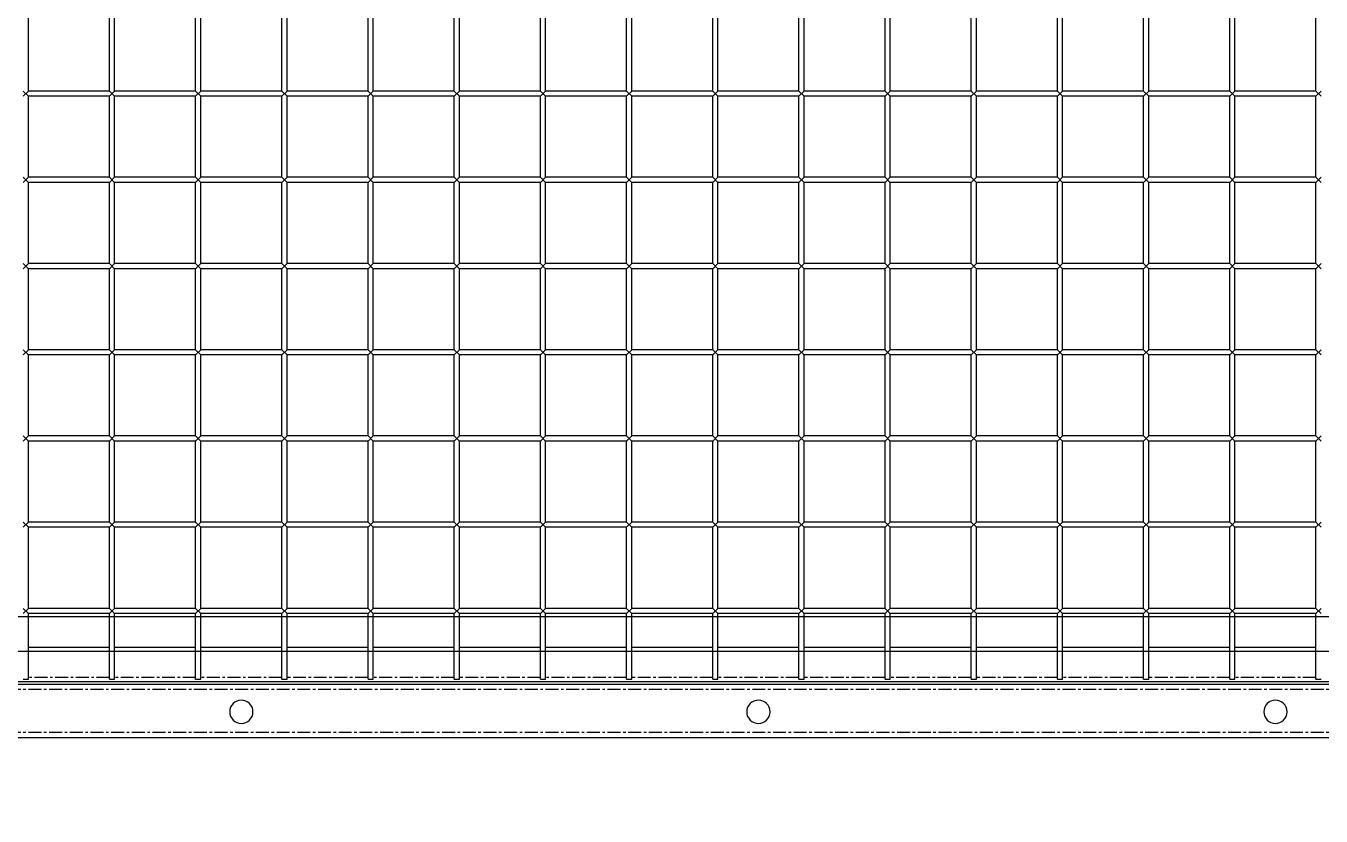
# Model space of a CAD drawing. Header units: millimetres. Extents: x -198529 to 244266, y -64 to 158464.
# Drawn here: x -147949 to -147198, y 94488 to 94946 of the extents above; entities that cross this region are included whole.
import ezdxf

# ---------------------------------------------------------------- set-up
doc = ezdxf.new("R2010")
doc.units = ezdxf.units.MM
doc.linetypes.add('CENTER', pattern=[12, 7.5, -1.5, 1.5, -1.5])
doc.layers.add('0-DCC', color=30, linetype='Continuous')
doc.layers.add('0-DCC-STRUC', color=180, linetype='Continuous')

# ---------------------------------------------------------------- blocks, each defined once
blk = doc.blocks.new('DCC2850x1800(右)')
at = {"color": 0, "linetype": 'Continuous'}
for p, q in [((63642.5, -74103.48), (63642.5, -74056.48)), ((63689.5, -74103.48), (63689.5, -74056.48)), ((63692.5, -74103.48), (63692.5, -74056.48)), ((63739.5, -74103.48), (63739.5, -74056.48)), ((63742.5, -74103.48), (63742.5, -74056.48)), ((63789.5, -74103.48), (63789.5, -74056.48)), ((63792.5, -74103.48), (63792.5, -74056.48)), ((63839.5, -74103.48), (63839.5, -74056.48)), ((63842.5, -74103.48), (63842.5, -74056.48)), ((63889.5, -74103.48), (63889.5, -74056.48)), ((63892.5, -74103.48), (63892.5, -74056.48)), ((63939.5, -74103.48), (63939.5, -74056.48)), ((63942.5, -74103.48), (63942.5, -74056.48)), ((63989.5, -74103.48), (63989.5, -74056.48)), ((63992.5, -74103.48), (63992.5, -74056.48)), ((64039.5, -74103.48), (64039.5, -74056.48)), ((64042.5, -74103.48), (64042.5, -74056.48)), ((64089.5, -74103.48), (64089.5, -74056.48)), ((64092.5, -74103.48), (64092.5, -74056.48)), ((64139.5, -74103.48), (64139.5, -74056.48)), ((64142.5, -74103.48), (64142.5, -74056.48)), ((64189.5, -74103.48), (64189.5, -74056.48)), ((64192.5, -74103.48), (64192.5, -74056.48)), ((64239.5, -74103.48), (64239.5, -74056.48)), ((64242.5, -74103.48), (64242.5, -74056.48)), ((64289.5, -74103.48), (64289.5, -74056.48)), ((64292.5, -74103.48), (64292.5, -74056.48)), ((64339.5, -74103.48), (64339.5, -74056.48)), ((64342.5, -74103.48), (64342.5, -74056.48)), ((64389.5, -74103.48), (64389.5, -74056.48)), ((63642.5, -74103.48), (63639.5, -74106.48)), ((63642.5, -74106.48), (63639.5, -74103.48)), ((63642.5, -74103.48), (63689.5, -74103.48)), ((63692.5, -74103.48), (63689.5, -74106.48)), ((63692.5, -74106.48), (63689.5, -74103.48)), ((63692.5, -74103.48), (63739.5, -74103.48)), ((63742.5, -74103.48), (63739.5, -74106.48)), ((63742.5, -74106.48), (63739.5, -74103.48)), ((63742.5, -74103.48), (63789.5, -74103.48)), ((63792.5, -74103.48), (63789.5, -74106.48)), ((63792.5, -74106.48), (63789.5, -74103.48)), ((63792.5, -74103.48), (63839.5, -74103.48)), ((63842.5, -74103.48), (63839.5, -74106.48)), ((63842.5, -74106.48), (63839.5, -74103.48)), ((63842.5, -74103.48), (63889.5, -74103.48)), ((63892.5, -74103.48), (63889.5, -74106.48)), ((63892.5, -74106.48), (63889.5, -74103.48)), ((63892.5, -74103.48), (63939.5, -74103.48)), ((63942.5, -74103.48), (63939.5, -74106.48)), ((63942.5, -74106.48), (63939.5, -74103.48)), ((63942.5, -74103.48), (63989.5, -74103.48)), ((63992.5, -74103.48), (63989.5, -74106.48)), ((63992.5, -74106.48), (63989.5, -74103.48)), ((63992.5, -74103.48), (64039.5, -74103.48)), ((64042.5, -74103.48), (64039.5, -74106.48)), ((64042.5, -74106.48), (64039.5, -74103.48)), ((64042.5, -74103.48), (64089.5, -74103.48)), ((64092.5, -74103.48), (64089.5, -74106.48)), ((64092.5, -74106.48), (64089.5, -74103.48)), ((64092.5, -74103.48), (64139.5, -74103.48)), ((64142.5, -74103.48), (64139.5, -74106.48)), ((64142.5, -74106.48), (64139.5, -74103.48)), ((64142.5, -74103.48), (64189.5, -74103.48)), ((64192.5, -74103.48), (64189.5, -74106.48)), ((64192.5, -74106.48), (64189.5, -74103.48)), ((64192.5, -74103.48), (64239.5, -74103.48)), ((64242.5, -74103.48), (64239.5, -74106.48)), ((64242.5, -74106.48), (64239.5, -74103.48)), ((64242.5, -74103.48), (64289.5, -74103.48)), ((64292.5, -74103.48), (64289.5, -74106.48)), ((64292.5, -74106.48), (64289.5, -74103.48)), ((64292.5, -74103.48), (64339.5, -74103.48)), ((64342.5, -74103.48), (64339.5, -74106.48)), ((64342.5, -74106.48), (64339.5, -74103.48)), ((64342.5, -74103.48), (64389.5, -74103.48)), ((64392.5, -74103.48), (64389.5, -74106.48)), ((64392.5, -74106.48), (64389.5, -74103.48)), ((63642.5, -74106.48), (63689.5, -74106.48)), ((63642.5, -74153.48), (63642.5, -74106.48)), ((63689.5, -74153.48), (63689.5, -74106.48)), ((63692.5, -74106.48), (63739.5, -74106.48)), ((63692.5, -74153.48), (63692.5, -74106.48)), ((63739.5, -74153.48), (63739.5, -74106.48)), ((63742.5, -74106.48), (63789.5, -74106.48)), ((63742.5, -74153.48), (63742.5, -74106.48)), ((63789.5, -74153.48), (63789.5, -74106.48)), ((63792.5, -74106.48), (63839.5, -74106.48)), ((63792.5, -74153.48), (63792.5, -74106.48)), ((63839.5, -74153.48), (63839.5, -74106.48)), ((63842.5, -74106.48), (63889.5, -74106.48)), ((63842.5, -74153.48), (63842.5, -74106.48)), ((63889.5, -74153.48), (63889.5, -74106.48)), ((63892.5, -74106.48), (63939.5, -74106.48)), ((63892.5, -74153.48), (63892.5, -74106.48)), ((63939.5, -74153.48), (63939.5, -74106.48)), ((63942.5, -74106.48), (63989.5, -74106.48)), ((63942.5, -74153.48), (63942.5, -74106.48)), ((63989.5, -74153.48), (63989.5, -74106.48)), ((63992.5, -74106.48), (64039.5, -74106.48)), ((63992.5, -74153.48), (63992.5, -74106.48)), ((64039.5, -74153.48), (64039.5, -74106.48)), ((64042.5, -74106.48), (64089.5, -74106.48)), ((64042.5, -74153.48), (64042.5, -74106.48)), ((64089.5, -74153.48), (64089.5, -74106.48)), ((64092.5, -74106.48), (64139.5, -74106.48)), ((64092.5, -74153.48), (64092.5, -74106.48)), ((64139.5, -74153.48), (64139.5, -74106.48)), ((64142.5, -74106.48), (64189.5, -74106.48)), ((64142.5, -74153.48), (64142.5, -74106.48)), ((64189.5, -74153.48), (64189.5, -74106.48)), ((64192.5, -74106.48), (64239.5, -74106.48)), ((64192.5, -74153.48), (64192.5, -74106.48)), ((64239.5, -74153.48), (64239.5, -74106.48)), ((64242.5, -74106.48), (64289.5, -74106.48)), ((64242.5, -74153.48), (64242.5, -74106.48)), ((64289.5, -74153.48), (64289.5, -74106.48)), ((64292.5, -74106.48), (64339.5, -74106.48)), ((64292.5, -74153.48), (64292.5, -74106.48)), ((64339.5, -74153.48), (64339.5, -74106.48)), ((64342.5, -74106.48), (64389.5, -74106.48)), ((64342.5, -74153.48), (64342.5, -74106.48)), ((64389.5, -74153.48), (64389.5, -74106.48)), ((63642.5, -74153.48), (63639.5, -74156.48)), ((63642.5, -74156.48), (63639.5, -74153.48)), ((63642.5, -74153.48), (63689.5, -74153.48)), ((63642.5, -74156.48), (63689.5, -74156.48)), ((63642.5, -74203.48), (63642.5, -74156.48)), ((63692.5, -74153.48), (63689.5, -74156.48)), ((63692.5, -74156.48), (63689.5, -74153.48)), ((63689.5, -74203.48), (63689.5, -74156.48)), ((63692.5, -74153.48), (63739.5, -74153.48)), ((63692.5, -74156.48), (63739.5, -74156.48)), ((63692.5, -74203.48), (63692.5, -74156.48)), ((63742.5, -74153.48), (63739.5, -74156.48)), ((63742.5, -74156.48), (63739.5, -74153.48)), ((63739.5, -74203.48), (63739.5, -74156.48)), ((63742.5, -74153.48), (63789.5, -74153.48)), ((63742.5, -74156.48), (63789.5, -74156.48)), ((63742.5, -74203.48), (63742.5, -74156.48)), ((63792.5, -74153.48), (63789.5, -74156.48)), ((63792.5, -74156.48), (63789.5, -74153.48)), ((63789.5, -74203.48), (63789.5, -74156.48)), ((63792.5, -74153.48), (63839.5, -74153.48)), ((63792.5, -74156.48), (63839.5, -74156.48)), ((63792.5, -74203.48), (63792.5, -74156.48)), ((63842.5, -74153.48), (63839.5, -74156.48)), ((63842.5, -74156.48), (63839.5, -74153.48)), ((63839.5, -74203.48), (63839.5, -74156.48)), ((63842.5, -74153.48), (63889.5, -74153.48)), ((63842.5, -74156.48), (63889.5, -74156.48)), ((63842.5, -74203.48), (63842.5, -74156.48)), ((63892.5, -74153.48), (63889.5, -74156.48)), ((63892.5, -74156.48), (63889.5, -74153.48)), ((63889.5, -74203.48), (63889.5, -74156.48)), ((63892.5, -74153.48), (63939.5, -74153.48)), ((63892.5, -74156.48), (63939.5, -74156.48)), ((63892.5, -74203.48), (63892.5, -74156.48)), ((63942.5, -74153.48), (63939.5, -74156.48)), ((63942.5, -74156.48), (63939.5, -74153.48)), ((63939.5, -74203.48), (63939.5, -74156.48)), ((63942.5, -74153.48), (63989.5, -74153.48)), ((63942.5, -74156.48), (63989.5, -74156.48)), ((63942.5, -74203.48), (63942.5, -74156.48)), ((63992.5, -74153.48), (63989.5, -74156.48)), ((63992.5, -74156.48), (63989.5, -74153.48)), ((63989.5, -74203.48), (63989.5, -74156.48)), ((63992.5, -74153.48), (64039.5, -74153.48)), ((63992.5, -74156.48), (64039.5, -74156.48)), ((63992.5, -74203.48), (63992.5, -74156.48)), ((64042.5, -74153.48), (64039.5, -74156.48)), ((64042.5, -74156.48), (64039.5, -74153.48)), ((64039.5, -74203.48), (64039.5, -74156.48)), ((64042.5, -74153.48), (64089.5, -74153.48)), ((64042.5, -74156.48), (64089.5, -74156.48)), ((64042.5, -74203.48), (64042.5, -74156.48)), ((64092.5, -74153.48), (64089.5, -74156.48)), ((64092.5, -74156.48), (64089.5, -74153.48)), ((64089.5, -74203.48), (64089.5, -74156.48)), ((64092.5, -74153.48), (64139.5, -74153.48)), ((64092.5, -74156.48), (64139.5, -74156.48)), ((64092.5, -74203.48), (64092.5, -74156.48)), ((64142.5, -74153.48), (64139.5, -74156.48)), ((64142.5, -74156.48), (64139.5, -74153.48)), ((64139.5, -74203.48), (64139.5, -74156.48)), ((64142.5, -74153.48), (64189.5, -74153.48)), ((64142.5, -74156.48), (64189.5, -74156.48)), ((64142.5, -74203.48), (64142.5, -74156.48)), ((64192.5, -74153.48), (64189.5, -74156.48)), ((64192.5, -74156.48), (64189.5, -74153.48)), ((64189.5, -74203.48), (64189.5, -74156.48)), ((64192.5, -74153.48), (64239.5, -74153.48)), ((64192.5, -74156.48), (64239.5, -74156.48)), ((64192.5, -74203.48), (64192.5, -74156.48)), ((64242.5, -74153.48), (64239.5, -74156.48)), ((64242.5, -74156.48), (64239.5, -74153.48)), ((64239.5, -74203.48), (64239.5, -74156.48)), ((64242.5, -74153.48), (64289.5, -74153.48)), ((64242.5, -74156.48), (64289.5, -74156.48)), ((64242.5, -74203.48), (64242.5, -74156.48)), ((64292.5, -74153.48), (64289.5, -74156.48)), ((64292.5, -74156.48), (64289.5, -74153.48)), ((64289.5, -74203.48), (64289.5, -74156.48)), ((64292.5, -74153.48), (64339.5, -74153.48)), ((64292.5, -74156.48), (64339.5, -74156.48)), ((64292.5, -74203.48), (64292.5, -74156.48)), ((64342.5, -74153.48), (64339.5, -74156.48)), ((64342.5, -74156.48), (64339.5, -74153.48)), ((64339.5, -74203.48), (64339.5, -74156.48)), ((64342.5, -74153.48), (64389.5, -74153.48)), ((64342.5, -74156.48), (64389.5, -74156.48)), ((64342.5, -74203.48), (64342.5, -74156.48)), ((64392.5, -74153.48), (64389.5, -74156.48)), ((64392.5, -74156.48), (64389.5, -74153.48)), ((64389.5, -74203.48), (64389.5, -74156.48)), ((63642.5, -74203.48), (63639.5, -74206.48)), ((63642.5, -74206.48), (63639.5, -74203.48)), ((63642.5, -74203.48), (63689.5, -74203.48)), ((63642.5, -74206.48), (63689.5, -74206.48)), ((63642.5, -74253.48), (63642.5, -74206.48)), ((63692.5, -74203.48), (63689.5, -74206.48)), ((63692.5, -74206.48), (63689.5, -74203.48)), ((63689.5, -74253.48), (63689.5, -74206.48)), ((63692.5, -74203.48), (63739.5, -74203.48)), ((63692.5, -74206.48), (63739.5, -74206.48)), ((63692.5, -74253.48), (63692.5, -74206.48)), ((63742.5, -74203.48), (63739.5, -74206.48)), ((63742.5, -74206.48), (63739.5, -74203.48)), ((63739.5, -74253.48), (63739.5, -74206.48)), ((63742.5, -74203.48), (63789.5, -74203.48)), ((63742.5, -74206.48), (63789.5, -74206.48)), ((63742.5, -74253.48), (63742.5, -74206.48)), ((63792.5, -74203.48), (63789.5, -74206.48)), ((63792.5, -74206.48), (63789.5, -74203.48)), ((63789.5, -74253.48), (63789.5, -74206.48)), ((63792.5, -74203.48), (63839.5, -74203.48)), ((63792.5, -74206.48), (63839.5, -74206.48)), ((63792.5, -74253.48), (63792.5, -74206.48)), ((63842.5, -74203.48), (63839.5, -74206.48)), ((63842.5, -74206.48), (63839.5, -74203.48)), ((63839.5, -74253.48), (63839.5, -74206.48)), ((63842.5, -74203.48), (63889.5, -74203.48)), ((63842.5, -74206.48), (63889.5, -74206.48)), ((63842.5, -74253.48), (63842.5, -74206.48)), ((63892.5, -74203.48), (63889.5, -74206.48)), ((63892.5, -74206.48), (63889.5, -74203.48)), ((63889.5, -74253.48), (63889.5, -74206.48)), ((63892.5, -74203.48), (63939.5, -74203.48)), ((63892.5, -74206.48), (63939.5, -74206.48)), ((63892.5, -74253.48), (63892.5, -74206.48)), ((63942.5, -74203.48), (63939.5, -74206.48)), ((63942.5, -74206.48), (63939.5, -74203.48)), ((63939.5, -74253.48), (63939.5, -74206.48)), ((63942.5, -74203.48), (63989.5, -74203.48)), ((63942.5, -74206.48), (63989.5, -74206.48)), ((63942.5, -74253.48), (63942.5, -74206.48)), ((63992.5, -74203.48), (63989.5, -74206.48)), ((63992.5, -74206.48), (63989.5, -74203.48)), ((63989.5, -74253.48), (63989.5, -74206.48)), ((63992.5, -74203.48), (64039.5, -74203.48)), ((63992.5, -74206.48), (64039.5, -74206.48)), ((63992.5, -74253.48), (63992.5, -74206.48)), ((64042.5, -74203.48), (64039.5, -74206.48)), ((64042.5, -74206.48), (64039.5, -74203.48)), ((64039.5, -74253.48), (64039.5, -74206.48)), ((64042.5, -74203.48), (64089.5, -74203.48)), ((64042.5, -74206.48), (64089.5, -74206.48)), ((64042.5, -74253.48), (64042.5, -74206.48)), ((64092.5, -74203.48), (64089.5, -74206.48)), ((64092.5, -74206.48), (64089.5, -74203.48)), ((64089.5, -74253.48), (64089.5, -74206.48)), ((64092.5, -74203.48), (64139.5, -74203.48)), ((64092.5, -74206.48), (64139.5, -74206.48)), ((64092.5, -74253.48), (64092.5, -74206.48)), ((64142.5, -74203.48), (64139.5, -74206.48)), ((64142.5, -74206.48), (64139.5, -74203.48)), ((64139.5, -74253.48), (64139.5, -74206.48)), ((64142.5, -74203.48), (64189.5, -74203.48)), ((64142.5, -74206.48), (64189.5, -74206.48)), ((64142.5, -74253.48), (64142.5, -74206.48)), ((64192.5, -74203.48), (64189.5, -74206.48)), ((64192.5, -74206.48), (64189.5, -74203.48)), ((64189.5, -74253.48), (64189.5, -74206.48)), ((64192.5, -74203.48), (64239.5, -74203.48)), ((64192.5, -74206.48), (64239.5, -74206.48)), ((64192.5, -74253.48), (64192.5, -74206.48)), ((64242.5, -74203.48), (64239.5, -74206.48)), ((64242.5, -74206.48), (64239.5, -74203.48)), ((64239.5, -74253.48), (64239.5, -74206.48)), ((64242.5, -74203.48), (64289.5, -74203.48)), ((64242.5, -74206.48), (64289.5, -74206.48)), ((64242.5, -74253.48), (64242.5, -74206.48)), ((64292.5, -74203.48), (64289.5, -74206.48)), ((64292.5, -74206.48), (64289.5, -74203.48)), ((64289.5, -74253.48), (64289.5, -74206.48)), ((64292.5, -74203.48), (64339.5, -74203.48)), ((64292.5, -74206.48), (64339.5, -74206.48)), ((64292.5, -74253.48), (64292.5, -74206.48)), ((64342.5, -74203.48), (64339.5, -74206.48)), ((64342.5, -74206.48), (64339.5, -74203.48)), ((64339.5, -74253.48), (64339.5, -74206.48)), ((64342.5, -74203.48), (64389.5, -74203.48)), ((64342.5, -74206.48), (64389.5, -74206.48)), ((64342.5, -74253.48), (64342.5, -74206.48)), ((64392.5, -74203.48), (64389.5, -74206.48)), ((64392.5, -74206.48), (64389.5, -74203.48)), ((64389.5, -74253.48), (64389.5, -74206.48)), ((63642.5, -74253.48), (63639.5, -74256.48)), ((63642.5, -74256.48), (63639.5, -74253.48)), ((63642.5, -74253.48), (63689.5, -74253.48)), ((63692.5, -74253.48), (63689.5, -74256.48)), ((63692.5, -74256.48), (63689.5, -74253.48)), ((63692.5, -74253.48), (63739.5, -74253.48)), ((63742.5, -74253.48), (63739.5, -74256.48)), ((63742.5, -74256.48), (63739.5, -74253.48)), ((63742.5, -74253.48), (63789.5, -74253.48)), ((63792.5, -74253.48), (63789.5, -74256.48)), ((63792.5, -74256.48), (63789.5, -74253.48)), ((63792.5, -74253.48), (63839.5, -74253.48)), ((63842.5, -74253.48), (63839.5, -74256.48)), ((63842.5, -74256.48), (63839.5, -74253.48)), ((63842.5, -74253.48), (63889.5, -74253.48)), ((63892.5, -74253.48), (63889.5, -74256.48)), ((63892.5, -74256.48), (63889.5, -74253.48)), ((63892.5, -74253.48), (63939.5, -74253.48)), ((63942.5, -74253.48), (63939.5, -74256.48)), ((63942.5, -74256.48), (63939.5, -74253.48)), ((63942.5, -74253.48), (63989.5, -74253.48)), ((63992.5, -74253.48), (63989.5, -74256.48)), ((63992.5, -74256.48), (63989.5, -74253.48)), ((63992.5, -74253.48), (64039.5, -74253.48)), ((64042.5, -74253.48), (64039.5, -74256.48)), ((64042.5, -74256.48), (64039.5, -74253.48)), ((64042.5, -74253.48), (64089.5, -74253.48)), ((64092.5, -74253.48), (64089.5, -74256.48)), ((64092.5, -74256.48), (64089.5, -74253.48)), ((64092.5, -74253.48), (64139.5, -74253.48)), ((64142.5, -74253.48), (64139.5, -74256.48)), ((64142.5, -74256.48), (64139.5, -74253.48)), ((64142.5, -74253.48), (64189.5, -74253.48)), ((64192.5, -74253.48), (64189.5, -74256.48)), ((64192.5, -74256.48), (64189.5, -74253.48)), ((64192.5, -74253.48), (64239.5, -74253.48)), ((64242.5, -74253.48), (64239.5, -74256.48)), ((64242.5, -74256.48), (64239.5, -74253.48)), ((64242.5, -74253.48), (64289.5, -74253.48)), ((64292.5, -74253.48), (64289.5, -74256.48)), ((64292.5, -74256.48), (64289.5, -74253.48)), ((64292.5, -74253.48), (64339.5, -74253.48)), ((64342.5, -74253.48), (64339.5, -74256.48)), ((64342.5, -74256.48), (64339.5, -74253.48)), ((64342.5, -74253.48), (64389.5, -74253.48)), ((64392.5, -74253.48), (64389.5, -74256.48)), ((64392.5, -74256.48), (64389.5, -74253.48)), ((63642.5, -74256.48), (63689.5, -74256.48)), ((63642.5, -74303.48), (63642.5, -74256.48)), ((63689.5, -74303.48), (63689.5, -74256.48)), ((63692.5, -74256.48), (63739.5, -74256.48)), ((63692.5, -74303.48), (63692.5, -74256.48)), ((63739.5, -74303.48), (63739.5, -74256.48)), ((63742.5, -74256.48), (63789.5, -74256.48)), ((63742.5, -74303.48), (63742.5, -74256.48)), ((63789.5, -74303.48), (63789.5, -74256.48)), ((63792.5, -74256.48), (63839.5, -74256.48)), ((63792.5, -74303.48), (63792.5, -74256.48)), ((63839.5, -74303.48), (63839.5, -74256.48)), ((63842.5, -74256.48), (63889.5, -74256.48)), ((63842.5, -74303.48), (63842.5, -74256.48)), ((63889.5, -74303.48), (63889.5, -74256.48)), ((63892.5, -74256.48), (63939.5, -74256.48)), ((63892.5, -74303.48), (63892.5, -74256.48)), ((63939.5, -74303.48), (63939.5, -74256.48)), ((63942.5, -74256.48), (63989.5, -74256.48)), ((63942.5, -74303.48), (63942.5, -74256.48)), ((63989.5, -74303.48), (63989.5, -74256.48)), ((63992.5, -74256.48), (64039.5, -74256.48)), ((63992.5, -74303.48), (63992.5, -74256.48)), ((64039.5, -74303.48), (64039.5, -74256.48)), ((64042.5, -74256.48), (64089.5, -74256.48)), ((64042.5, -74303.48), (64042.5, -74256.48)), ((64089.5, -74303.48), (64089.5, -74256.48)), ((64092.5, -74256.48), (64139.5, -74256.48)), ((64092.5, -74303.48), (64092.5, -74256.48)), ((64139.5, -74303.48), (64139.5, -74256.48)), ((64142.5, -74256.48), (64189.5, -74256.48)), ((64142.5, -74303.48), (64142.5, -74256.48)), ((64189.5, -74303.48), (64189.5, -74256.48)), ((64192.5, -74256.48), (64239.5, -74256.48)), ((64192.5, -74303.48), (64192.5, -74256.48)), ((64239.5, -74303.48), (64239.5, -74256.48)), ((64242.5, -74256.48), (64289.5, -74256.48)), ((64242.5, -74303.48), (64242.5, -74256.48)), ((64289.5, -74303.48), (64289.5, -74256.48)), ((64292.5, -74256.48), (64339.5, -74256.48)), ((64292.5, -74303.48), (64292.5, -74256.48)), ((64339.5, -74303.48), (64339.5, -74256.48)), ((64342.5, -74256.48), (64389.5, -74256.48)), ((64342.5, -74303.48), (64342.5, -74256.48)), ((64389.5, -74303.48), (64389.5, -74256.48)), ((63642.5, -74303.48), (63639.5, -74306.48)), ((63642.5, -74306.48), (63639.5, -74303.48)), ((63642.5, -74303.48), (63689.5, -74303.48)), ((63642.5, -74306.48), (63689.5, -74306.48)), ((63642.5, -74353.48), (63642.5, -74306.48)), ((63692.5, -74303.48), (63689.5, -74306.48)), ((63692.5, -74306.48), (63689.5, -74303.48)), ((63689.5, -74353.48), (63689.5, -74306.48)), ((63692.5, -74303.48), (63739.5, -74303.48)), ((63692.5, -74306.48), (63739.5, -74306.48)), ((63692.5, -74353.48), (63692.5, -74306.48)), ((63742.5, -74303.48), (63739.5, -74306.48)), ((63742.5, -74306.48), (63739.5, -74303.48)), ((63739.5, -74353.48), (63739.5, -74306.48)), ((63742.5, -74303.48), (63789.5, -74303.48)), ((63742.5, -74306.48), (63789.5, -74306.48)), ((63742.5, -74353.48), (63742.5, -74306.48)), ((63792.5, -74303.48), (63789.5, -74306.48)), ((63792.5, -74306.48), (63789.5, -74303.48)), ((63789.5, -74353.48), (63789.5, -74306.48)), ((63792.5, -74303.48), (63839.5, -74303.48)), ((63792.5, -74306.48), (63839.5, -74306.48)), ((63792.5, -74353.48), (63792.5, -74306.48)), ((63842.5, -74303.48), (63839.5, -74306.48)), ((63842.5, -74306.48), (63839.5, -74303.48)), ((63839.5, -74353.48), (63839.5, -74306.48)), ((63842.5, -74303.48), (63889.5, -74303.48)), ((63842.5, -74306.48), (63889.5, -74306.48)), ((63842.5, -74353.48), (63842.5, -74306.48)), ((63892.5, -74303.48), (63889.5, -74306.48)), ((63892.5, -74306.48), (63889.5, -74303.48)), ((63889.5, -74353.48), (63889.5, -74306.48)), ((63892.5, -74303.48), (63939.5, -74303.48)), ((63892.5, -74306.48), (63939.5, -74306.48)), ((63892.5, -74353.48), (63892.5, -74306.48)), ((63942.5, -74303.48), (63939.5, -74306.48)), ((63942.5, -74306.48), (63939.5, -74303.48)), ((63939.5, -74353.48), (63939.5, -74306.48)), ((63942.5, -74303.48), (63989.5, -74303.48)), ((63942.5, -74306.48), (63989.5, -74306.48)), ((63942.5, -74353.48), (63942.5, -74306.48)), ((63992.5, -74303.48), (63989.5, -74306.48)), ((63992.5, -74306.48), (63989.5, -74303.48)), ((63989.5, -74353.48), (63989.5, -74306.48)), ((63992.5, -74303.48), (64039.5, -74303.48)), ((63992.5, -74306.48), (64039.5, -74306.48)), ((63992.5, -74353.48), (63992.5, -74306.48)), ((64042.5, -74303.48), (64039.5, -74306.48)), ((64042.5, -74306.48), (64039.5, -74303.48)), ((64039.5, -74353.48), (64039.5, -74306.48)), ((64042.5, -74303.48), (64089.5, -74303.48)), ((64042.5, -74306.48), (64089.5, -74306.48)), ((64042.5, -74353.48), (64042.5, -74306.48)), ((64092.5, -74303.48), (64089.5, -74306.48)), ((64092.5, -74306.48), (64089.5, -74303.48)), ((64089.5, -74353.48), (64089.5, -74306.48)), ((64092.5, -74303.48), (64139.5, -74303.48)), ((64092.5, -74306.48), (64139.5, -74306.48)), ((64092.5, -74353.48), (64092.5, -74306.48)), ((64142.5, -74303.48), (64139.5, -74306.48)), ((64142.5, -74306.48), (64139.5, -74303.48)), ((64139.5, -74353.48), (64139.5, -74306.48)), ((64142.5, -74303.48), (64189.5, -74303.48)), ((64142.5, -74306.48), (64189.5, -74306.48)), ((64142.5, -74353.48), (64142.5, -74306.48)), ((64192.5, -74303.48), (64189.5, -74306.48)), ((64192.5, -74306.48), (64189.5, -74303.48)), ((64189.5, -74353.48), (64189.5, -74306.48)), ((64192.5, -74303.48), (64239.5, -74303.48)), ((64192.5, -74306.48), (64239.5, -74306.48)), ((64192.5, -74353.48), (64192.5, -74306.48)), ((64242.5, -74303.48), (64239.5, -74306.48)), ((64242.5, -74306.48), (64239.5, -74303.48)), ((64239.5, -74353.48), (64239.5, -74306.48)), ((64242.5, -74303.48), (64289.5, -74303.48)), ((64242.5, -74306.48), (64289.5, -74306.48)), ((64242.5, -74353.48), (64242.5, -74306.48)), ((64292.5, -74303.48), (64289.5, -74306.48)), ((64292.5, -74306.48), (64289.5, -74303.48)), ((64289.5, -74353.48), (64289.5, -74306.48)), ((64292.5, -74303.48), (64339.5, -74303.48)), ((64292.5, -74306.48), (64339.5, -74306.48)), ((64292.5, -74353.48), (64292.5, -74306.48)), ((64342.5, -74303.48), (64339.5, -74306.48)), ((64342.5, -74306.48), (64339.5, -74303.48)), ((64339.5, -74353.48), (64339.5, -74306.48)), ((64342.5, -74303.48), (64389.5, -74303.48)), ((64342.5, -74306.48), (64389.5, -74306.48)), ((64342.5, -74353.48), (64342.5, -74306.48)), ((64392.5, -74303.48), (64389.5, -74306.48)), ((64392.5, -74306.48), (64389.5, -74303.48)), ((64389.5, -74353.48), (64389.5, -74306.48)), ((63642.5, -74353.48), (63639.5, -74356.48)), ((63642.5, -74356.48), (63639.5, -74353.48)), ((63642.5, -74353.48), (63689.5, -74353.48)), ((63642.5, -74356.48), (63689.5, -74356.48)), ((63642.5, -74403.48), (63642.5, -74356.48)), ((63692.5, -74353.48), (63689.5, -74356.48)), ((63692.5, -74356.48), (63689.5, -74353.48)), ((63689.5, -74403.48), (63689.5, -74356.48)), ((63692.5, -74353.48), (63739.5, -74353.48)), ((63692.5, -74356.48), (63739.5, -74356.48)), ((63692.5, -74403.48), (63692.5, -74356.48)), ((63742.5, -74353.48), (63739.5, -74356.48)), ((63742.5, -74356.48), (63739.5, -74353.48)), ((63739.5, -74403.48), (63739.5, -74356.48)), ((63742.5, -74353.48), (63789.5, -74353.48)), ((63742.5, -74356.48), (63789.5, -74356.48)), ((63742.5, -74403.48), (63742.5, -74356.48)), ((63792.5, -74353.48), (63789.5, -74356.48)), ((63792.5, -74356.48), (63789.5, -74353.48)), ((63789.5, -74403.48), (63789.5, -74356.48)), ((63792.5, -74353.48), (63839.5, -74353.48)), ((63792.5, -74356.48), (63839.5, -74356.48)), ((63792.5, -74403.48), (63792.5, -74356.48)), ((63842.5, -74353.48), (63839.5, -74356.48)), ((63842.5, -74356.48), (63839.5, -74353.48)), ((63839.5, -74403.48), (63839.5, -74356.48)), ((63842.5, -74353.48), (63889.5, -74353.48)), ((63842.5, -74356.48), (63889.5, -74356.48)), ((63842.5, -74403.48), (63842.5, -74356.48)), ((63892.5, -74353.48), (63889.5, -74356.48)), ((63892.5, -74356.48), (63889.5, -74353.48)), ((63889.5, -74403.48), (63889.5, -74356.48)), ((63892.5, -74353.48), (63939.5, -74353.48)), ((63892.5, -74356.48), (63939.5, -74356.48)), ((63892.5, -74403.48), (63892.5, -74356.48)), ((63942.5, -74353.48), (63939.5, -74356.48)), ((63942.5, -74356.48), (63939.5, -74353.48)), ((63939.5, -74403.48), (63939.5, -74356.48)), ((63942.5, -74353.48), (63989.5, -74353.48)), ((63942.5, -74356.48), (63989.5, -74356.48)), ((63942.5, -74403.48), (63942.5, -74356.48)), ((63992.5, -74353.48), (63989.5, -74356.48)), ((63992.5, -74356.48), (63989.5, -74353.48)), ((63989.5, -74403.48), (63989.5, -74356.48)), ((63992.5, -74353.48), (64039.5, -74353.48)), ((63992.5, -74356.48), (64039.5, -74356.48)), ((63992.5, -74403.48), (63992.5, -74356.48)), ((64042.5, -74353.48), (64039.5, -74356.48)), ((64042.5, -74356.48), (64039.5, -74353.48)), ((64039.5, -74403.48), (64039.5, -74356.48)), ((64042.5, -74353.48), (64089.5, -74353.48)), ((64042.5, -74356.48), (64089.5, -74356.48)), ((64042.5, -74403.48), (64042.5, -74356.48)), ((64092.5, -74353.48), (64089.5, -74356.48)), ((64092.5, -74356.48), (64089.5, -74353.48)), ((64089.5, -74403.48), (64089.5, -74356.48)), ((64092.5, -74353.48), (64139.5, -74353.48)), ((64092.5, -74356.48), (64139.5, -74356.48)), ((64092.5, -74403.48), (64092.5, -74356.48)), ((64142.5, -74353.48), (64139.5, -74356.48)), ((64142.5, -74356.48), (64139.5, -74353.48)), ((64139.5, -74403.48), (64139.5, -74356.48)), ((64142.5, -74353.48), (64189.5, -74353.48)), ((64142.5, -74356.48), (64189.5, -74356.48)), ((64142.5, -74403.48), (64142.5, -74356.48)), ((64192.5, -74353.48), (64189.5, -74356.48)), ((64192.5, -74356.48), (64189.5, -74353.48)), ((64189.5, -74403.48), (64189.5, -74356.48)), ((64192.5, -74353.48), (64239.5, -74353.48)), ((64192.5, -74356.48), (64239.5, -74356.48)), ((64192.5, -74403.48), (64192.5, -74356.48)), ((64242.5, -74353.48), (64239.5, -74356.48)), ((64242.5, -74356.48), (64239.5, -74353.48)), ((64239.5, -74403.48), (64239.5, -74356.48)), ((64242.5, -74353.48), (64289.5, -74353.48)), ((64242.5, -74356.48), (64289.5, -74356.48)), ((64242.5, -74403.48), (64242.5, -74356.48)), ((64292.5, -74353.48), (64289.5, -74356.48)), ((64292.5, -74356.48), (64289.5, -74353.48)), ((64289.5, -74403.48), (64289.5, -74356.48)), ((64292.5, -74353.48), (64339.5, -74353.48)), ((64292.5, -74356.48), (64339.5, -74356.48)), ((64292.5, -74403.48), (64292.5, -74356.48)), ((64342.5, -74353.48), (64339.5, -74356.48)), ((64342.5, -74356.48), (64339.5, -74353.48)), ((64339.5, -74403.48), (64339.5, -74356.48)), ((64342.5, -74353.48), (64389.5, -74353.48)), ((64342.5, -74356.48), (64389.5, -74356.48)), ((64342.5, -74403.48), (64342.5, -74356.48)), ((64392.5, -74353.48), (64389.5, -74356.48)), ((64392.5, -74356.48), (64389.5, -74353.48)), ((64389.5, -74403.48), (64389.5, -74356.48)), ((63642.5, -74403.48), (63639.5, -74406.48)), ((63642.5, -74406.48), (63639.5, -74403.48)), ((63642.5, -74403.48), (63689.5, -74403.48)), ((63692.5, -74403.48), (63689.5, -74406.48)), ((63692.5, -74406.48), (63689.5, -74403.48)), ((63692.5, -74403.48), (63739.5, -74403.48)), ((63742.5, -74403.48), (63739.5, -74406.48)), ((63742.5, -74406.48), (63739.5, -74403.48)), ((63742.5, -74403.48), (63789.5, -74403.48)), ((63792.5, -74403.48), (63789.5, -74406.48)), ((63792.5, -74406.48), (63789.5, -74403.48)), ((63792.5, -74403.48), (63839.5, -74403.48)), ((63842.5, -74403.48), (63839.5, -74406.48)), ((63842.5, -74406.48), (63839.5, -74403.48)), ((63842.5, -74403.48), (63889.5, -74403.48)), ((63892.5, -74403.48), (63889.5, -74406.48)), ((63892.5, -74406.48), (63889.5, -74403.48)), ((63892.5, -74403.48), (63939.5, -74403.48)), ((63942.5, -74403.48), (63939.5, -74406.48)), ((63942.5, -74406.48), (63939.5, -74403.48)), ((63942.5, -74403.48), (63989.5, -74403.48)), ((63992.5, -74403.48), (63989.5, -74406.48)), ((63992.5, -74406.48), (63989.5, -74403.48)), ((63992.5, -74403.48), (64039.5, -74403.48)), ((64042.5, -74403.48), (64039.5, -74406.48)), ((64042.5, -74406.48), (64039.5, -74403.48)), ((64042.5, -74403.48), (64089.5, -74403.48)), ((64092.5, -74403.48), (64089.5, -74406.48)), ((64092.5, -74406.48), (64089.5, -74403.48)), ((64092.5, -74403.48), (64139.5, -74403.48)), ((64142.5, -74403.48), (64139.5, -74406.48)), ((64142.5, -74406.48), (64139.5, -74403.48)), ((64142.5, -74403.48), (64189.5, -74403.48)), ((64192.5, -74403.48), (64189.5, -74406.48)), ((64192.5, -74406.48), (64189.5, -74403.48)), ((64192.5, -74403.48), (64239.5, -74403.48)), ((64242.5, -74403.48), (64239.5, -74406.48)), ((64242.5, -74406.48), (64239.5, -74403.48)), ((64242.5, -74403.48), (64289.5, -74403.48)), ((64292.5, -74403.48), (64289.5, -74406.48)), ((64292.5, -74406.48), (64289.5, -74403.48)), ((64292.5, -74403.48), (64339.5, -74403.48)), ((64342.5, -74403.48), (64339.5, -74406.48)), ((64342.5, -74406.48), (64339.5, -74403.48)), ((64342.5, -74403.48), (64389.5, -74403.48)), ((64392.5, -74403.48), (64389.5, -74406.48)), ((64392.5, -74406.48), (64389.5, -74403.48)), ((63642.5, -74406.48), (63689.5, -74406.48)), ((63642.5, -74444.58), (63642.5, -74406.48)), ((63689.5, -74444.58), (63689.5, -74406.48)), ((63692.5, -74406.48), (63739.5, -74406.48)), ((63692.5, -74444.58), (63692.5, -74406.48)), ((63739.5, -74444.58), (63739.5, -74406.48)), ((63742.5, -74406.48), (63789.5, -74406.48)), ((63742.5, -74444.58), (63742.5, -74406.48)), ((63789.5, -74444.58), (63789.5, -74406.48)), ((63792.5, -74406.48), (63839.5, -74406.48)), ((63792.5, -74444.58), (63792.5, -74406.48)), ((63839.5, -74444.58), (63839.5, -74406.48)), ((63842.5, -74406.48), (63889.5, -74406.48)), ((63842.5, -74444.58), (63842.5, -74406.48)), ((63889.5, -74444.58), (63889.5, -74406.48)), ((63892.5, -74406.48), (63939.5, -74406.48)), ((63892.5, -74444.58), (63892.5, -74406.48)), ((63939.5, -74444.58), (63939.5, -74406.48)), ((63942.5, -74406.48), (63989.5, -74406.48)), ((63942.5, -74444.58), (63942.5, -74406.48)), ((63989.5, -74444.58), (63989.5, -74406.48)), ((63992.5, -74406.48), (64039.5, -74406.48)), ((63992.5, -74444.58), (63992.5, -74406.48)), ((64039.5, -74444.58), (64039.5, -74406.48)), ((64042.5, -74406.48), (64089.5, -74406.48)), ((64042.5, -74444.58), (64042.5, -74406.48)), ((64089.5, -74444.58), (64089.5, -74406.48)), ((64092.5, -74406.48), (64139.5, -74406.48)), ((64092.5, -74444.58), (64092.5, -74406.48)), ((64139.5, -74444.58), (64139.5, -74406.48)), ((64142.5, -74406.48), (64189.5, -74406.48)), ((64142.5, -74444.58), (64142.5, -74406.48)), ((64189.5, -74444.58), (64189.5, -74406.48)), ((64192.5, -74406.48), (64239.5, -74406.48)), ((64192.5, -74444.58), (64192.5, -74406.48)), ((64239.5, -74444.58), (64239.5, -74406.48)), ((64242.5, -74406.48), (64289.5, -74406.48)), ((64242.5, -74444.58), (64242.5, -74406.48)), ((64289.5, -74444.58), (64289.5, -74406.48)), ((64292.5, -74406.48), (64339.5, -74406.48)), ((64292.5, -74444.58), (64292.5, -74406.48)), ((64339.5, -74444.58), (64339.5, -74406.48)), ((64342.5, -74406.48), (64389.5, -74406.48)), ((64342.5, -74444.58), (64342.5, -74406.48)), ((64389.5, -74444.58), (64389.5, -74406.48)), ((63689.5, -74426.08), (63642.5, -74426.08)), ((63739.5, -74426.08), (63692.5, -74426.08)), ((63789.5, -74426.08), (63742.5, -74426.08)), ((63839.5, -74426.08), (63792.5, -74426.08)), ((63889.5, -74426.08), (63842.5, -74426.08)), ((63939.5, -74426.08), (63892.5, -74426.08)), ((63989.5, -74426.08), (63942.5, -74426.08)), ((64039.5, -74426.08), (63992.5, -74426.08)), ((64089.5, -74426.08), (64042.5, -74426.08)), ((64139.5, -74426.08), (64092.5, -74426.08)), ((64189.5, -74426.08), (64142.5, -74426.08)), ((64239.5, -74426.08), (64192.5, -74426.08)), ((64289.5, -74426.08), (64242.5, -74426.08)), ((64339.5, -74426.08), (64292.5, -74426.08)), ((64389.5, -74426.08), (64342.5, -74426.08)), ((62966, -74446.08), (65616, -74446.08)), ((62966, -74447.58), (65613, -74447.58)), ((63642.5, -74444.58), (63639.5, -74444.58)), ((63692.5, -74444.58), (63689.5, -74444.58)), ((63742.5, -74444.58), (63739.5, -74444.58)), ((63792.5, -74444.58), (63789.5, -74444.58)), ((63842.5, -74444.58), (63839.5, -74444.58)), ((63892.5, -74444.58), (63889.5, -74444.58)), ((63942.5, -74444.58), (63939.5, -74444.58)), ((63992.5, -74444.58), (63989.5, -74444.58)), ((64042.5, -74444.58), (64039.5, -74444.58)), ((64092.5, -74444.58), (64089.5, -74444.58)), ((64142.5, -74444.58), (64139.5, -74444.58)), ((64192.5, -74444.58), (64189.5, -74444.58)), ((64242.5, -74444.58), (64239.5, -74444.58)), ((64292.5, -74444.58), (64289.5, -74444.58)), ((64342.5, -74444.58), (64339.5, -74444.58)), ((64392.5, -74444.58), (64389.5, -74444.58)), ((62966, -74478.48), (65614.5, -74478.48))]:
    blk.add_line(p, q, dxfattribs=at)
at = {"color": 0, "linetype": 'CENTER'}
for p, q in [((63642.5, -74443.58), (63689.5, -74443.58)), ((63692.5, -74443.58), (63739.5, -74443.58)), ((63742.5, -74443.58), (63789.5, -74443.58)), ((63792.5, -74443.58), (63839.5, -74443.58)), ((63842.5, -74443.58), (63889.5, -74443.58)), ((63892.5, -74443.58), (63939.5, -74443.58)), ((63942.5, -74443.58), (63989.5, -74443.58)), ((63992.5, -74443.58), (64039.5, -74443.58)), ((64042.5, -74443.58), (64089.5, -74443.58)), ((64092.5, -74443.58), (64139.5, -74443.58)), ((64142.5, -74443.58), (64189.5, -74443.58)), ((64192.5, -74443.58), (64239.5, -74443.58)), ((64242.5, -74443.58), (64289.5, -74443.58)), ((64292.5, -74443.58), (64339.5, -74443.58)), ((64342.5, -74443.58), (64389.5, -74443.58)), ((62966, -74450.58), (65614.5, -74450.58)), ((62966, -74475.48), (65614.5, -74475.48))]:
    blk.add_line(p, q, dxfattribs=at)
at = {"color": 0, "linetype": 'Continuous'}
for centre in [(63666, -74463.48), (63666, -74463.48), (63966, -74463.48), (63966, -74463.48), (64266, -74463.48)]:
    blk.add_circle(centre, 6.75, dxfattribs=at)

msp = doc.modelspace()

# ---------------------------------------------------------------- linework, layer by layer
at = {"layer": '0-DCC-STRUC'}
for points in [[(-149386.27, 94453.01), (-146511.27, 94453.01), (-146511.27, 94603.01), (-149386.27, 94603.01)], [(-149386.27, 94473.01), (-146511.27, 94473.01), (-146511.27, 94583.01), (-149386.27, 94583.01)]]:
    msp.add_lwpolyline(points, close=True, dxfattribs=at)

# ---------------------------------------------------------------- block references
at = {"layer": '0-DCC', "xscale": -1}
msp.add_blockref('DCC2850x1800(右)', (-83558.27, 169011.49), dxfattribs=at)

doc.saveas('drawing.dxf')
